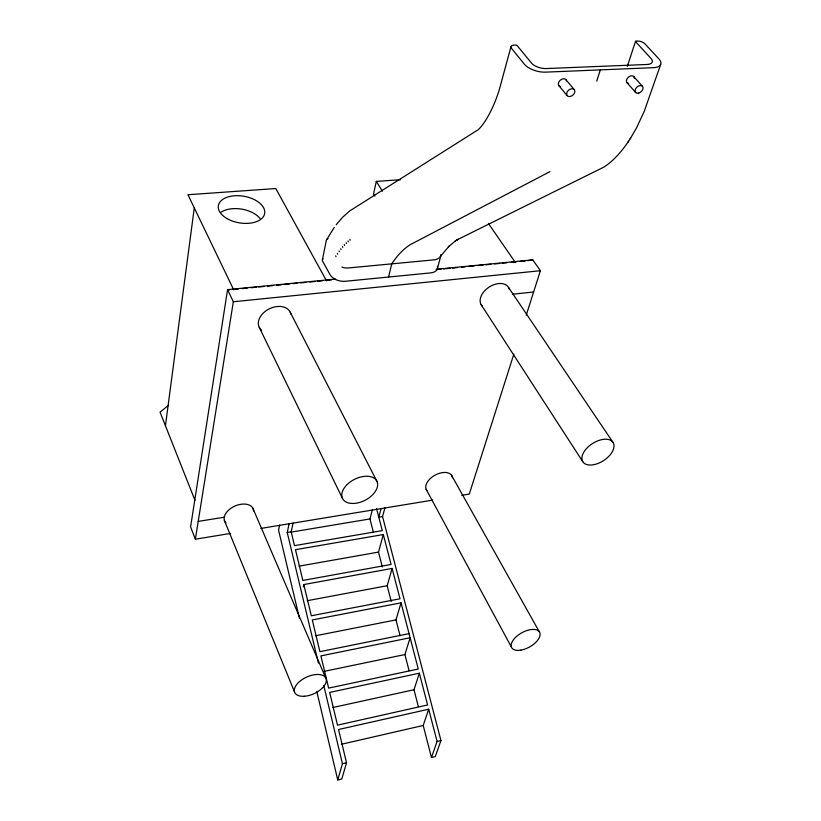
<?xml version="1.0" encoding="UTF-8"?>
<svg xmlns="http://www.w3.org/2000/svg" width="821" height="821" viewBox="0 0 821 821"><rect width="100%" height="100%" fill="white"/><g stroke="black" fill="none" stroke-linecap="round" stroke-linejoin="round"><path stroke-width="1.23" d="M165.431 425.74L194.279 207.908M230.598 533.414L195.367 539.212L233.338 301.759L227.561 289.649L335.645 279.099M322.366 259.908L326.368 240.235M279.602 525.122L278.555 530.109L299.47 618.357M318.404 663.04L287.237 532.501L289.115 523.767M376.552 508.568L382.288 530.623L294.493 545.647L291.188 531.834L293.076 523.121M400.576 179.696L376.316 181.42L373.545 193.869L374.899 196.055M303.267 586.892L303.811 584.552L392.11 568.43L400.001 598.776L311.303 615.781L303.811 584.552M388.579 277.036L391.73 263.849A206.163 88.114 81.4 0 1 409.936 244.832L549.998 171.61M373.411 532.347L369.953 518.944L372.447 509.461M437.439 268.57L441.123 254.613L440.333 256.45M381.098 508.61L378.799 517.199L382.545 516.573L384.864 507.994M510.96 46.725L500.43 85.569C496.171 102.04 486.75 121.806 478.253 129.667L349.736 210.925L342.603 217.278L336.2 224.759M382.329 566.931L378.502 552.092L383.304 534.553L295.468 549.69L302.836 580.447L391.073 564.448L383.304 534.553M391.217 601.403L387.184 585.732L392.11 568.43M382.545 516.573L440.949 740.552L435.294 756.572L431.466 757.485L437.09 741.466L428.695 709.2L338.55 729.52L346.524 762.781L341.793 778.985L337.749 779.95L342.439 763.746L323.741 685.422M400.084 635.793L395.989 619.886L401.048 602.83L312.298 619.947L319.903 651.669L409.063 633.638M409.084 670.695L404.917 654.553L410.131 637.743L320.908 655.897L328.636 688.121L418.258 669.023L401.048 602.83M596.754 81.146L600.325 69.877M513.864 354.077L469.284 494.078L461.71 495.33M526.261 315.11L540.403 270.714L532.747 259.857L436.105 269.288M418.371 706.717L414 689.743L419.346 673.199L329.662 692.421L337.503 725.159L427.597 704.962L419.346 673.199M627.306 66.368L635.516 41.378M431.466 757.485L423.205 725.477L428.695 709.2M660.71 64.366L644.321 111.092L636.706 127.573L630.22 138.749M326.573 239.773L334.301 227.366M457.266 239.701L456.527 240.101L603.969 167.053C615.062 159.808 623.529 149.124 630.661 138.082M628.106 141.992L628.547 141.304M439.943 256.994L448.974 246.269L448.389 246.813L455.85 240.625M168.633 405.256L160.044 412.132L194.998 500.379M455.162 241.066L457.974 239.25M342.439 763.746L346.524 762.781M437.09 741.466L440.949 740.552M341.382 744.278L423.205 725.477M332.7 707.538L414 689.743M324.038 671.383L404.917 654.553M315.623 635.762L395.989 619.886M307.228 600.705L387.184 585.732M299.07 566.162L378.502 552.092M527.79 260.698L532.747 259.857M287.237 532.501L291.188 531.834M290.921 532.152L369.953 518.944M260.893 528.416L432.657 500.122M198.22 521.397L224.092 517.251M512.376 294.257L533.629 291.978M233.338 301.759L540.403 270.714M234.519 289.351L238.336 288.982M242.164 288.602L247.265 288.109M251.093 287.73L256.193 287.237M258.738 286.991L263.839 286.488M267.667 286.119L272.767 285.616M276.595 285.246L281.695 284.743M284.24 284.497L289.341 283.994M293.169 283.625L296.997 283.245M300.825 282.876L305.925 282.373M309.743 282.003L314.843 281.5M317.399 281.254L322.499 280.751M326.327 280.382L331.427 279.879M437.254 269.545L441.082 269.165M443.638 268.919L450.011 268.293M452.556 268.046L457.656 267.543M461.484 267.174L465.312 266.804M469.14 266.425L474.24 265.932M478.058 265.552L483.159 265.06M485.714 264.803L490.814 264.311M494.642 263.931L499.743 263.438M502.288 263.182L507.388 262.689M511.216 262.32L516.317 261.817M520.145 261.447L525.245 260.945M229.418 289.854L227.561 289.649L190.595 526.887L195.367 539.212M633.617 76.435L642.32 86.174M627.131 82.839L635.762 92.609M566.038 79.801L574.372 89.766A4.659 3.274 -40.8 0 1 570.585 96.406A4.659 3.274 -40.8 0 1 567.229 91.829A4.659 3.274 -40.8 0 1 574.372 89.766M558.824 85.579L567.095 95.585M488.454 223.528L515.301 262.371M508.61 287.555L613.266 442.776A17.939 10.17 -32.6 0 1 594.558 464.522A17.939 10.17 -32.6 0 1 586.05 449.066A17.939 10.17 -32.6 0 1 613.266 442.776M481.168 304.714L582.736 461.628M376.316 181.42L382.453 191.19M451.499 475.195L539.233 631.647M326.553 280.895L275.784 188.532L187.947 194.741L233.769 289.946M426.14 489.306L511.462 647.164M290.234 312.257L376.983 481.424A19.232 11.72 -27 0 1 355.257 503.324A19.232 11.72 -27 0 1 346.862 484.831A19.232 11.72 -27 0 1 376.983 481.424M259.22 327.271L342.511 498.491M252.776 508.035L325.639 677.736M224.359 520.37L294.493 691.836M335.717 255.824L335.994 256.665M337.359 253.33L337.626 254.182M339.042 250.959L339.299 251.821M340.766 248.701L341.013 249.574M342.521 246.567L342.768 247.449M344.317 244.555L344.553 245.458M346.154 242.667L346.39 243.58M348.032 240.912L348.248 241.836M316.844 691.693L337.749 779.95M349.941 239.291L350.146 240.225M426.828 490.476A14.542 8.662 -29 0 1 435.889 474.702A14.542 8.662 -29 0 1 452.474 477.73M221.003 212.249A23.327 13.557 9.5 0 1 260.031 218.489M437.377 266.373A11.668 6.845 14.4 0 1 430.635 272.89L345.477 281.275A11.966 7.184 12.2 0 1 330.216 274.912L322.602 261.17A4.382 2.607 11.8 0 1 323.074 258.851M327.271 238.993A4.362 3.14 19.8 0 1 328.01 238.583M341.977 267.123A11.884 8.631 20.5 0 0 348.371 267.964L434.042 259.846A11.576 8.231 23.3 0 0 438.978 257.968M560.107 86.451A4.628 3.274 -41 0 1 560.209 80.273A4.628 3.274 -41 0 1 566.469 80.756M627.531 83.126A4.567 3.12 -42.2 0 1 628.896 76.825A4.567 3.12 -42.2 0 1 634.346 78.293M628.527 83.444A4.567 3.12 -42.2 0 1 628.003 83.332M482.184 306.028A16.184 10.642 -33.4 0 1 489.48 286.857A16.184 10.642 -33.4 0 1 509.256 289.115M261.612 330.247A17.231 12.089 -26.2 0 1 268.282 309.373A17.231 12.089 -26.2 0 1 290.829 314.063M225.929 522.956A15.537 9.616 -23.6 0 1 235.022 506.013A15.537 9.616 -23.6 0 1 253.586 510.939M647.738 64.449L545.401 68.584A11.299 5.326 15.4 0 1 531.813 63.453L517.179 45.627A1.252 0.585 14.9 0 0 515.691 45.073L514.182 45.114A5.901 2.761 14.9 0 0 511.493 48.347L524.311 64.13A16.174 7.635 15.3 0 0 545.513 72.145L653.352 67.681A15.722 7.122 17 0 0 658.924 58.917L644.926 43.821A5.706 2.555 16.8 0 0 637.424 41.05L636.101 41.101A1.211 0.544 16.7 0 0 635.659 41.748L651.361 58.835A11.001 4.988 16.9 0 1 647.738 64.449M520.914 650.14A15.948 8.097 -29.1 0 0 539.838 632.765A15.948 8.097 -29.1 0 0 516.132 636.809A15.948 8.097 -29.1 0 0 520.914 650.14M227.017 218.571A23.481 13.495 9.6 0 0 264.516 214.137A23.481 13.495 9.6 0 0 233.01 195.911A23.481 13.495 9.6 0 0 227.017 218.571M638.759 93.06A4.598 3.12 -42 0 0 642.638 86.544A4.598 3.12 -42 0 0 635.721 88.565A4.598 3.12 -42 0 0 638.759 93.06M304.334 696.259A17.138 9.093 -24.7 0 0 326.183 679.049A17.138 9.093 -24.7 0 0 300.435 680.814A17.138 9.093 -24.7 0 0 304.334 696.259"/></g></svg>
